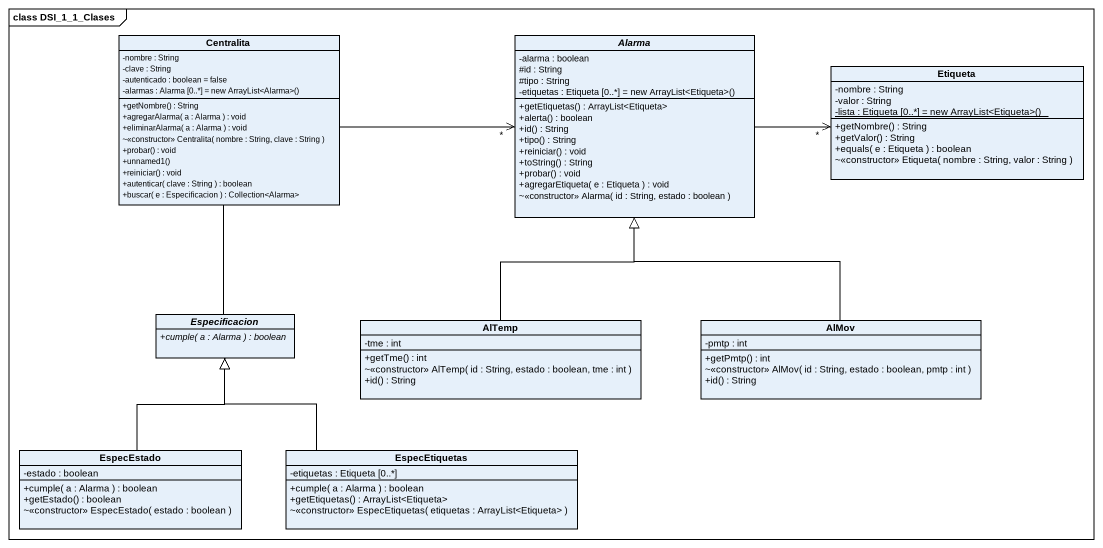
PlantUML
@startuml
mainframe class DSI_1_1_Clases
hide circle
hide empty members
skinparam classAttributeIconSize 0
class Centralita {
  -nombre : String
  -clave : String
  -autenticado : boolean = false
  {field} -alarmas : Alarma [0..*] = new ArrayList<Alarma>()
  +getNombre() : String
  +agregarAlarma( a : Alarma ) : void
  +eliminarAlarma( a : Alarma ) : void
  ~<<constructor>> Centralita( nombre : String, clave : String )
  +probar() : void
  +unnamed1()
  +reiniciar() : void
  +autenticar( clave : String ) : boolean
  +buscar( e : Especificacion ) : Collection<Alarma>
}
abstract class Alarma {
  -alarma : boolean
  #id : String
  #tipo : String
  {field} -etiquetas : Etiqueta [0..*] = new ArrayList<Etiqueta>()
  +getEtiquetas() : ArrayList<Etiqueta>
  +alerta() : boolean
  +id() : String
  +tipo() : String
  +reiniciar() : void
  +toString() : String
  +probar() : void
  +agregarEtiqueta( e : Etiqueta ) : void
  ~<<constructor>> Alarma( id : String, estado : boolean )
}
class Etiqueta {
  -nombre : String
  -valor : String
  {static} {field} -lista : Etiqueta [0..*] = new ArrayList<Etiqueta>()
  +getNombre() : String
  +getValor() : String
  +equals( e : Etiqueta ) : boolean
  ~<<constructor>> Etiqueta( nombre : String, valor : String )
}
abstract class Especificacion {
  {abstract} +cumple( a : Alarma ) : boolean
}
class AlTemp {
  -tme : int
  +getTme() : int
  ~<<constructor>> AlTemp( id : String, estado : boolean, tme : int )
  +id() : String
}
class AlMov {
  -pmtp : int
  +getPmtp() : int
  ~<<constructor>> AlMov( id : String, estado : boolean, pmtp : int )
  +id() : String
}
class EspecEstado {
  -estado : boolean
  +cumple( a : Alarma ) : boolean
  +getEstado() : boolean
  ~<<constructor>> EspecEstado( estado : boolean )
}
class EspecEtiquetas {
  -etiquetas : Etiqueta [0..*]
  +cumple( a : Alarma ) : boolean
  +getEtiquetas() : ArrayList<Etiqueta>
  ~<<constructor>> EspecEtiquetas( etiquetas : ArrayList<Etiqueta> )
}
Centralita -right-> "*" Alarma
Alarma -right-> "*" Etiqueta
Especificacion -up- Centralita
AlTemp -up-|> Alarma
AlMov -up-|> Alarma
EspecEstado -up-|> Especificacion
EspecEtiquetas -up-|> Especificacion
@enduml
